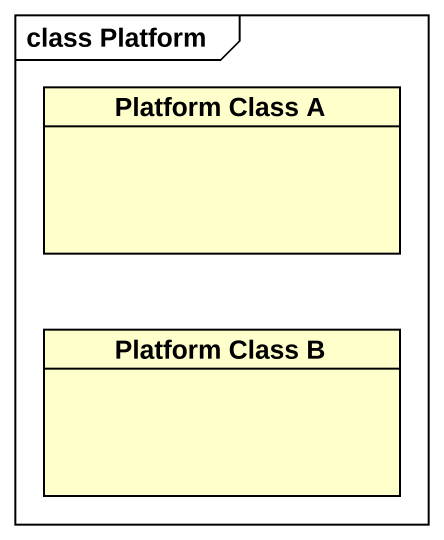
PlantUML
@startuml
mainframe class Platform
hide circle
hide empty members
class "Platform Class A" as Platform_Class_A
class "Platform Class B" as Platform_Class_B
@enduml
